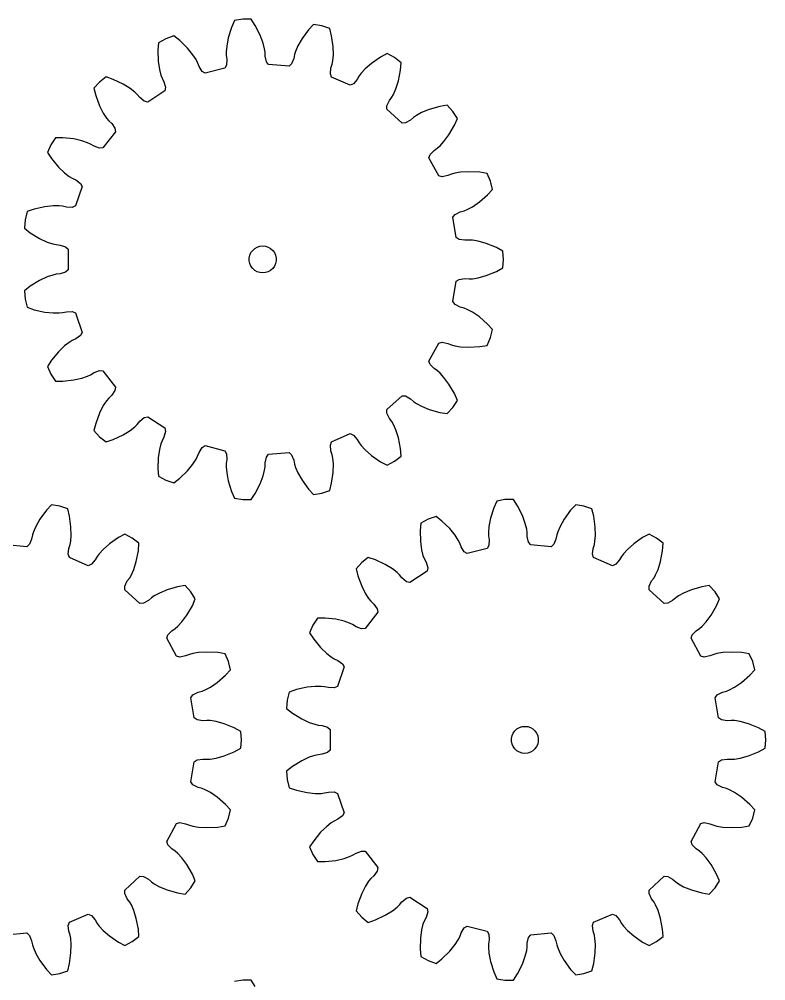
# Model space of a CAD drawing. Extents: x 0 to 170, y 0 to 213.
# Drawn here: x 86.7 to 169.6, y 106.5 to 213.2 of the extents above; entities that cross this region are included whole.
import ezdxf

# ---------------------------------------------------------------- set-up
doc = ezdxf.new("R2010")
doc.units = 0

msp = doc.modelspace()

# ---------------------------------------------------------------- linework, layer by layer
for p, q in [((110.27, 212.26), (109.91, 211.11)), ((110.6, 213.02), (110.27, 212.26)), ((111.53, 213.17), (110.6, 213.02)), ((112.46, 213.17), (111.53, 213.17)), ((112.91, 212.48), (112.46, 213.17)), ((113.46, 211.4), (112.91, 212.48)), ((119.38, 212.6), (118.82, 211.99)), ((120.3, 212.45), (119.38, 212.6)), ((121.18, 212.14), (120.3, 212.45)), ((103.88, 211.32), (102.99, 211.01)), ((104.53, 210.81), (103.88, 211.32)), ((113.78, 210.53), (113.46, 211.4)), ((118.82, 211.99), (118.1, 211.02)), ((121.38, 211.34), (121.18, 212.14)), ((121.55, 210.14), (121.38, 211.34)), ((102.17, 210.57), (102.1, 209.74)), ((102.99, 211.01), (102.17, 210.57)), ((105.39, 209.96), (104.53, 210.81)), ((109.74, 210.19), (109.68, 209.54)), ((109.91, 211.11), (109.74, 210.19)), ((113.94, 209.9), (113.78, 210.53)), ((117.64, 210.21), (117.38, 209.61)), ((118.1, 211.02), (117.64, 210.21)), ((121.57, 209.21), (121.55, 210.14)), ((102.1, 209.74), (102.14, 208.53)), ((105.98, 209.24), (105.39, 209.96)), ((106.34, 208.7), (105.98, 209.24)), ((109.68, 209.54), (109.69, 209.17)), ((109.69, 209.17), (109.76, 208.72)), ((113.99, 209.53), (113.94, 209.9)), ((114, 209.07), (113.99, 209.53)), ((114.14, 208.45), (114, 209.07)), ((117.26, 209.25), (117.18, 208.81)), ((117.38, 209.61), (117.26, 209.25)), ((121.52, 208.56), (121.57, 209.21)), ((127.54, 209.36), (126.81, 208.96)), ((128.36, 208.91), (127.54, 209.36)), ((102.14, 208.53), (102.27, 207.61)), ((106.51, 208.36), (106.34, 208.7)), ((106.67, 207.94), (106.51, 208.36)), ((109.72, 208.09), (109.54, 207.74)), ((109.76, 208.72), (109.72, 208.09)), ((114.38, 208.14), (114.14, 208.45)), ((116.65, 207.95), (114.38, 208.14)), ((116.94, 208.22), (116.65, 207.95)), ((117.18, 208.81), (116.94, 208.22)), ((121.31, 207.76), (121.44, 208.2)), ((121.44, 208.2), (121.52, 208.56)), ((125.82, 208.27), (125.12, 207.66)), ((126.81, 208.96), (125.82, 208.27)), ((129.09, 208.34), (128.36, 208.91)), ((129.02, 207.51), (129.09, 208.34)), ((102.27, 207.61), (102.43, 206.98)), ((102.43, 206.98), (102.56, 206.63)), ((107, 207.39), (106.67, 207.94)), ((107.33, 207.18), (107, 207.39)), ((109.54, 207.74), (107.33, 207.18)), ((121.24, 207.13), (121.31, 207.76)), ((121.37, 206.76), (121.24, 207.13)), ((124.67, 207.18), (124.45, 206.88)), ((125.12, 207.66), (124.67, 207.18)), ((128.79, 206.33), (129.02, 207.51)), ((95.62, 206.2), (94.99, 205.51)), ((96.36, 206.77), (95.62, 206.2)), ((97.14, 206.5), (96.36, 206.77)), ((98.24, 205.98), (97.14, 206.5)), ((99.03, 205.5), (98.24, 205.98)), ((102.56, 206.63), (102.77, 206.22)), ((102.77, 206.22), (102.94, 205.62)), ((123.45, 205.85), (121.37, 206.76)), ((123.81, 206), (123.45, 205.85)), ((124.22, 206.48), (123.81, 206)), ((124.45, 206.88), (124.22, 206.48)), ((128.51, 205.44), (128.79, 206.33)), ((94.99, 205.51), (95.2, 204.71)), ((99.54, 205.1), (99.03, 205.5)), ((99.81, 204.83), (99.54, 205.1)), ((100.1, 204.48), (99.81, 204.83)), ((102.87, 205.23), (100.97, 203.98)), ((102.94, 205.62), (102.87, 205.23)), ((128.06, 204.52), (128.25, 204.84)), ((128.25, 204.84), (128.51, 205.44)), ((95.2, 204.71), (95.62, 203.58)), ((100.59, 204.08), (100.1, 204.48)), ((100.97, 203.98), (100.59, 204.08)), ((127.52, 203.58), (127.79, 204.15)), ((127.79, 204.15), (128.06, 204.52)), ((95.62, 203.58), (96.04, 202.75)), ((96.04, 202.75), (96.4, 202.2)), ((127.52, 203.19), (127.52, 203.58)), ((129.2, 201.64), (127.52, 203.19)), ((131.36, 202.82), (130.79, 202.51)), ((132.22, 203.17), (131.36, 202.82)), ((133.38, 203.5), (132.22, 203.17)), ((134.2, 203.64), (133.38, 203.5)), ((134.83, 202.95), (134.2, 203.64)), ((135.34, 202.17), (134.83, 202.95)), ((96.4, 202.2), (96.64, 201.91)), ((96.64, 201.91), (96.97, 201.6)), ((96.97, 201.6), (97.33, 201.08)), ((129.59, 201.67), (129.2, 201.64)), ((130.14, 201.99), (129.59, 201.67)), ((130.48, 202.29), (130.14, 201.99)), ((130.79, 202.51), (130.48, 202.29)), ((135.01, 201.41), (135.34, 202.17)), ((97.39, 200.69), (95.99, 198.89)), ((97.33, 201.08), (97.39, 200.69)), ((134.4, 200.36), (135.01, 201.41)), ((90.73, 200.03), (90.22, 199.25)), ((91.56, 200.03), (90.73, 200.03)), ((92.76, 199.9), (91.56, 200.03)), ((93.67, 199.69), (92.76, 199.9)), ((94.28, 199.48), (93.67, 199.69)), ((94.62, 199.32), (94.28, 199.48)), ((133.41, 199.14), (133.85, 199.61)), ((133.85, 199.61), (134.4, 200.36)), ((90.22, 199.25), (89.84, 198.4)), ((89.84, 198.4), (90.3, 197.71)), ((95.01, 199.08), (94.62, 199.32)), ((95.6, 198.86), (95.01, 199.08)), ((95.99, 198.89), (95.6, 198.86)), ((132.31, 198.18), (132.75, 198.63)), ((132.75, 198.63), (133.13, 198.89)), ((133.13, 198.89), (133.41, 199.14)), ((90.3, 197.71), (91.07, 196.77)), ((132.18, 197.81), (132.31, 198.18)), ((133.27, 195.8), (132.18, 197.81)), ((91.07, 196.77), (91.73, 196.12)), ((136.62, 196.26), (135.69, 196.21)), ((137.83, 196.2), (136.62, 196.26)), ((91.73, 196.12), (92.25, 195.72)), ((92.25, 195.72), (92.57, 195.53)), ((92.57, 195.53), (92.98, 195.34)), ((92.98, 195.34), (93.49, 194.96)), ((133.65, 195.7), (133.27, 195.8)), ((134.27, 195.83), (133.65, 195.7)), ((134.69, 196), (134.27, 195.83)), ((135.05, 196.1), (134.69, 196)), ((135.69, 196.21), (135.05, 196.1)), ((138.65, 196.06), (137.83, 196.2)), ((139.02, 195.21), (138.65, 196.06)), ((139.25, 194.3), (139.02, 195.21)), ((93.68, 194.62), (92.94, 192.46)), ((93.49, 194.96), (93.68, 194.62)), ((138.69, 193.7), (139.25, 194.3)), ((137.78, 192.9), (138.69, 193.7)), ((88.37, 192.1), (87.59, 191.83)), ((89.55, 192.36), (88.37, 192.1)), ((90.48, 192.46), (89.55, 192.36)), ((91.13, 192.46), (90.48, 192.46)), ((91.5, 192.42), (91.13, 192.46)), ((91.95, 192.32), (91.5, 192.42)), ((92.58, 192.3), (91.95, 192.32)), ((92.94, 192.46), (92.58, 192.3)), ((136.09, 191.92), (136.44, 192.06)), ((136.44, 192.06), (137.01, 192.37)), ((137.01, 192.37), (137.78, 192.9)), ((87.59, 191.83), (87.36, 190.93)), ((134.85, 191.2), (135.09, 191.52)), ((135.22, 188.96), (134.85, 191.2)), ((135.09, 191.52), (135.65, 191.8)), ((135.65, 191.8), (136.09, 191.92)), ((87.36, 190.93), (87.28, 190)), ((87.28, 190), (87.94, 189.49)), ((87.94, 189.49), (88.97, 188.86)), ((88.97, 188.86), (89.81, 188.46)), ((135.55, 188.74), (135.22, 188.96)), ((89.81, 188.46), (90.43, 188.25)), ((90.43, 188.25), (90.79, 188.17)), ((90.79, 188.17), (91.25, 188.12)), ((91.25, 188.12), (91.85, 187.93)), ((91.85, 187.93), (92.14, 187.67)), ((112.62, 187.53), (112.85, 187.74)), ((112.85, 187.74), (113.12, 187.9)), ((113.12, 187.9), (113.42, 187.99)), ((113.42, 187.99), (113.73, 188.03)), ((113.73, 188.03), (114.04, 187.99)), ((114.04, 187.99), (114.34, 187.9)), ((114.34, 187.9), (114.61, 187.74)), ((114.61, 187.74), (114.85, 187.53)), ((136.18, 188.66), (135.55, 188.74)), ((136.63, 188.68), (136.18, 188.66)), ((137.01, 188.66), (136.63, 188.68)), ((137.65, 188.56), (137.01, 188.66)), ((138.54, 188.3), (137.65, 188.56)), ((139.67, 187.85), (138.54, 188.3)), ((140.39, 187.46), (139.67, 187.85)), ((92.14, 187.67), (92.14, 185.39)), ((112.24, 186.68), (112.31, 186.99)), ((112.24, 186.37), (112.24, 186.68)), ((112.31, 186.99), (112.43, 187.28)), ((112.43, 187.28), (112.62, 187.53)), ((114.85, 187.53), (115.03, 187.28)), ((115.03, 187.28), (115.16, 186.99)), ((115.16, 186.99), (115.22, 186.68)), ((115.22, 186.68), (115.22, 186.37)), ((140.47, 186.53), (140.39, 187.46)), ((112.31, 186.06), (112.24, 186.37)), ((112.43, 185.78), (112.31, 186.06)), ((112.62, 185.52), (112.43, 185.78)), ((115.03, 185.78), (114.85, 185.52)), ((115.16, 186.06), (115.03, 185.78)), ((115.22, 186.37), (115.16, 186.06)), ((139.67, 185.2), (140.39, 185.6)), ((140.39, 185.6), (140.47, 186.53)), ((89.81, 184.59), (88.97, 184.2)), ((90.43, 184.8), (89.81, 184.59)), ((90.79, 184.88), (90.43, 184.8)), ((91.25, 184.93), (90.79, 184.88)), ((91.85, 185.12), (91.25, 184.93)), ((92.14, 185.39), (91.85, 185.12)), ((112.85, 185.31), (112.62, 185.52)), ((113.12, 185.16), (112.85, 185.31)), ((113.42, 185.06), (113.12, 185.16)), ((113.73, 185.03), (113.42, 185.06)), ((114.04, 185.06), (113.73, 185.03)), ((114.34, 185.16), (114.04, 185.06)), ((114.61, 185.31), (114.34, 185.16)), ((114.85, 185.52), (114.61, 185.31)), ((137.65, 184.5), (138.54, 184.75)), ((138.54, 184.75), (139.67, 185.2)), ((87.94, 183.56), (87.28, 183.06)), ((88.97, 184.2), (87.94, 183.56)), ((134.85, 181.85), (135.22, 184.1)), ((135.22, 184.1), (135.55, 184.31)), ((135.55, 184.31), (136.18, 184.4)), ((136.18, 184.4), (136.63, 184.37)), ((136.63, 184.37), (137.01, 184.39)), ((137.01, 184.39), (137.65, 184.5)), ((87.28, 183.06), (87.36, 182.13)), ((87.36, 182.13), (87.59, 181.22)), ((135.09, 181.54), (134.85, 181.85)), ((135.65, 181.25), (135.09, 181.54)), ((87.59, 181.22), (88.37, 180.95)), ((88.37, 180.95), (89.55, 180.69)), ((89.55, 180.69), (90.48, 180.59)), ((90.48, 180.59), (91.13, 180.59)), ((91.13, 180.59), (91.5, 180.63)), ((91.5, 180.63), (91.95, 180.73)), ((91.95, 180.73), (92.58, 180.75)), ((92.58, 180.75), (92.94, 180.59)), ((92.94, 180.59), (93.68, 178.44)), ((136.09, 181.13), (135.65, 181.25)), ((136.44, 180.99), (136.09, 181.13)), ((137.01, 180.68), (136.44, 180.99)), ((137.78, 180.15), (137.01, 180.68)), ((138.69, 179.36), (137.78, 180.15)), ((139.25, 178.75), (138.69, 179.36)), ((93.68, 178.44), (93.49, 178.09)), ((139.02, 177.85), (139.25, 178.75)), ((92.25, 177.33), (91.73, 176.93)), ((92.57, 177.52), (92.25, 177.33)), ((92.98, 177.72), (92.57, 177.52)), ((93.49, 178.09), (92.98, 177.72)), ((132.18, 175.25), (133.27, 177.25)), ((133.27, 177.25), (133.65, 177.35)), ((133.65, 177.35), (134.27, 177.22)), ((134.27, 177.22), (134.69, 177.05)), ((138.65, 176.99), (139.02, 177.85)), ((91.07, 176.28), (90.3, 175.35)), ((91.73, 176.93), (91.07, 176.28)), ((134.69, 177.05), (135.05, 176.95)), ((135.05, 176.95), (135.69, 176.84)), ((135.69, 176.84), (136.62, 176.79)), ((136.62, 176.79), (137.83, 176.86)), ((137.83, 176.86), (138.65, 176.99)), ((90.3, 175.35), (89.84, 174.66)), ((132.31, 174.88), (132.18, 175.25)), ((89.84, 174.66), (90.22, 173.8)), ((94.62, 173.73), (95.01, 173.97)), ((95.01, 173.97), (95.6, 174.2)), ((95.6, 174.2), (95.99, 174.16)), ((95.99, 174.16), (97.39, 172.36)), ((132.75, 174.42), (132.31, 174.88)), ((133.13, 174.16), (132.75, 174.42)), ((133.41, 173.92), (133.13, 174.16)), ((133.85, 173.44), (133.41, 173.92)), ((90.22, 173.8), (90.73, 173.02)), ((90.73, 173.02), (91.56, 173.02)), ((91.56, 173.02), (92.76, 173.16)), ((92.76, 173.16), (93.67, 173.36)), ((93.67, 173.36), (94.28, 173.57)), ((94.28, 173.57), (94.62, 173.73)), ((134.4, 172.69), (133.85, 173.44)), ((97.33, 171.98), (96.97, 171.46)), ((97.39, 172.36), (97.33, 171.98)), ((135.01, 171.64), (134.4, 172.69)), ((96.4, 170.85), (96.04, 170.31)), ((96.64, 171.14), (96.4, 170.85)), ((96.97, 171.46), (96.64, 171.14)), ((127.52, 169.87), (129.2, 171.41)), ((129.2, 171.41), (129.59, 171.38)), ((129.59, 171.38), (130.14, 171.06)), ((130.14, 171.06), (130.48, 170.76)), ((130.48, 170.76), (130.79, 170.55)), ((134.83, 170.1), (135.34, 170.89)), ((135.34, 170.89), (135.01, 171.64)), ((96.04, 170.31), (95.62, 169.48)), ((127.52, 169.47), (127.52, 169.87)), ((130.79, 170.55), (131.36, 170.24)), ((131.36, 170.24), (132.22, 169.89)), ((132.22, 169.89), (133.38, 169.55)), ((134.2, 169.42), (134.83, 170.1)), ((95.62, 169.48), (95.2, 168.34)), ((99.81, 168.22), (100.1, 168.57)), ((100.1, 168.57), (100.59, 168.98)), ((100.59, 168.98), (100.97, 169.07)), ((100.97, 169.07), (102.87, 167.83)), ((127.79, 168.9), (127.52, 169.47)), ((128.06, 168.54), (127.79, 168.9)), ((128.25, 168.21), (128.06, 168.54)), ((133.38, 169.55), (134.2, 169.42)), ((95.2, 168.34), (94.99, 167.54)), ((94.99, 167.54), (95.62, 166.86)), ((98.24, 167.07), (99.03, 167.56)), ((99.03, 167.56), (99.54, 167.96)), ((99.54, 167.96), (99.81, 168.22)), ((102.87, 167.83), (102.94, 167.44)), ((128.51, 167.62), (128.25, 168.21)), ((128.79, 166.73), (128.51, 167.62)), ((95.62, 166.86), (96.36, 166.28)), ((96.36, 166.28), (97.14, 166.55)), ((97.14, 166.55), (98.24, 167.07)), ((102.56, 166.42), (102.43, 166.07)), ((102.77, 166.83), (102.56, 166.42)), ((102.94, 167.44), (102.77, 166.83)), ((121.37, 166.29), (123.45, 167.21)), ((123.45, 167.21), (123.81, 167.05)), ((123.81, 167.05), (124.22, 166.57)), ((124.22, 166.57), (124.45, 166.18)), ((129.02, 165.54), (128.79, 166.73)), ((102.27, 165.44), (102.14, 164.52)), ((102.43, 166.07), (102.27, 165.44)), ((106.67, 165.12), (107, 165.66)), ((107, 165.66), (107.33, 165.87)), ((107.33, 165.87), (109.54, 165.31)), ((121.24, 165.92), (121.37, 166.29)), ((121.31, 165.29), (121.24, 165.92)), ((124.45, 166.18), (124.67, 165.88)), ((124.67, 165.88), (125.12, 165.4)), ((125.12, 165.4), (125.82, 164.78)), ((129.09, 164.72), (129.02, 165.54)), ((102.14, 164.52), (102.1, 163.31)), ((105.98, 163.81), (106.34, 164.36)), ((106.34, 164.36), (106.51, 164.69)), ((106.51, 164.69), (106.67, 165.12)), ((109.54, 165.31), (109.72, 164.97)), ((109.76, 164.34), (109.69, 163.88)), ((109.72, 164.97), (109.76, 164.34)), ((114, 163.98), (114.14, 164.6)), ((114.14, 164.6), (114.38, 164.91)), ((114.38, 164.91), (116.65, 165.1)), ((116.65, 165.1), (116.94, 164.84)), ((116.94, 164.84), (117.18, 164.25)), ((121.44, 164.86), (121.31, 165.29)), ((121.52, 164.49), (121.44, 164.86)), ((121.57, 163.84), (121.52, 164.49)), ((125.82, 164.78), (126.81, 164.09)), ((128.36, 164.14), (129.09, 164.72)), ((102.1, 163.31), (102.17, 162.49)), ((105.39, 163.09), (105.98, 163.81)), ((109.69, 163.88), (109.68, 163.51)), ((109.68, 163.51), (109.74, 162.86)), ((113.94, 163.16), (113.99, 163.53)), ((113.99, 163.53), (114, 163.98)), ((117.18, 164.25), (117.26, 163.8)), ((117.26, 163.8), (117.38, 163.44)), ((117.38, 163.44), (117.64, 162.84)), ((121.55, 162.91), (121.57, 163.84)), ((126.81, 164.09), (127.54, 163.7)), ((127.54, 163.7), (128.36, 164.14)), ((102.17, 162.49), (102.99, 162.04)), ((103.88, 161.74), (104.53, 162.25)), ((104.53, 162.25), (105.39, 163.09)), ((109.74, 162.86), (109.91, 161.95)), ((113.46, 161.65), (113.78, 162.53)), ((113.78, 162.53), (113.94, 163.16)), ((117.64, 162.84), (118.1, 162.04)), ((121.38, 161.71), (121.55, 162.91)), ((102.99, 162.04), (103.88, 161.74)), ((109.91, 161.95), (110.27, 160.79)), ((112.91, 160.57), (113.46, 161.65)), ((118.1, 162.04), (118.82, 161.06)), ((118.82, 161.06), (119.38, 160.45)), ((121.18, 160.91), (121.38, 161.71)), ((110.27, 160.79), (110.6, 160.03)), ((110.6, 160.03), (111.53, 159.88)), ((112.46, 159.88), (112.91, 160.57)), ((119.38, 160.45), (120.3, 160.61)), ((120.3, 160.61), (121.18, 160.91)), ((90.28, 159.31), (89.72, 158.7)), ((91.2, 159.15), (90.28, 159.31)), ((92.09, 158.85), (91.2, 159.15)), ((111.53, 159.88), (112.46, 159.88)), ((139.37, 158.97), (139.01, 157.81)), ((139.7, 159.73), (139.37, 158.97)), ((140.62, 159.88), (139.7, 159.73)), ((141.55, 159.88), (140.62, 159.88)), ((142, 159.19), (141.55, 159.88)), ((142.55, 158.11), (142, 159.19)), ((148.47, 159.31), (147.91, 158.7)), ((149.39, 159.15), (148.47, 159.31)), ((150.27, 158.85), (149.39, 159.15)), ((89.72, 158.7), (89.01, 157.72)), ((92.29, 158.05), (92.09, 158.85)), ((92.45, 156.85), (92.29, 158.05)), ((132.97, 158.02), (132.09, 157.72)), ((133.62, 157.51), (132.97, 158.02)), ((142.87, 157.24), (142.55, 158.11)), ((147.91, 158.7), (147.2, 157.72)), ((150.48, 158.05), (150.27, 158.85)), ((150.64, 156.85), (150.48, 158.05)), ((88.54, 156.92), (88.28, 156.32)), ((89.01, 157.72), (88.54, 156.92)), ((92.48, 155.92), (92.45, 156.85)), ((131.27, 157.28), (131.2, 156.45)), ((132.09, 157.72), (131.27, 157.28)), ((134.49, 156.67), (133.62, 157.51)), ((138.83, 156.9), (138.78, 156.25)), ((139.01, 157.81), (138.83, 156.9)), ((143.03, 156.6), (142.87, 157.24)), ((146.73, 156.92), (146.47, 156.32)), ((147.2, 157.72), (146.73, 156.92)), ((150.67, 155.92), (150.64, 156.85)), ((88.17, 155.96), (88.08, 155.51)), ((88.28, 156.32), (88.17, 155.96)), ((92.42, 155.27), (92.48, 155.92)), ((98.44, 156.06), (97.71, 155.67)), ((99.26, 155.62), (98.44, 156.06)), ((131.2, 156.45), (131.23, 155.24)), ((135.08, 155.95), (134.49, 156.67)), ((135.43, 155.4), (135.08, 155.95)), ((138.78, 156.25), (138.79, 155.88)), ((138.79, 155.88), (138.85, 155.42)), ((143.08, 156.23), (143.03, 156.6)), ((143.1, 155.78), (143.08, 156.23)), ((143.23, 155.16), (143.1, 155.78)), ((146.36, 155.96), (146.27, 155.51)), ((146.47, 156.32), (146.36, 155.96)), ((150.61, 155.27), (150.67, 155.92)), ((156.63, 156.06), (155.9, 155.67)), ((157.45, 155.62), (156.63, 156.06)), ((87.56, 154.66), (85.29, 154.85)), ((87.85, 154.93), (87.56, 154.66)), ((88.08, 155.51), (87.85, 154.93)), ((92.21, 154.47), (92.35, 154.9)), ((92.35, 154.9), (92.42, 155.27)), ((96.72, 154.98), (96.02, 154.36)), ((97.71, 155.67), (96.72, 154.98)), ((100, 155.04), (99.26, 155.62)), ((99.93, 154.22), (100, 155.04)), ((131.23, 155.24), (131.36, 154.32)), ((135.6, 155.07), (135.43, 155.4)), ((135.76, 154.64), (135.6, 155.07)), ((138.82, 154.79), (138.63, 154.45)), ((138.85, 155.42), (138.82, 154.79)), ((143.48, 154.85), (143.23, 155.16)), ((145.75, 154.66), (143.48, 154.85)), ((146.04, 154.93), (145.75, 154.66)), ((146.27, 155.51), (146.04, 154.93)), ((150.4, 154.47), (150.54, 154.9)), ((150.54, 154.9), (150.61, 155.27)), ((154.91, 154.98), (154.21, 154.36)), ((155.9, 155.67), (154.91, 154.98)), ((158.19, 155.04), (157.45, 155.62)), ((158.12, 154.22), (158.19, 155.04)), ((92.14, 153.84), (92.21, 154.47)), ((92.27, 153.47), (92.14, 153.84)), ((95.58, 153.88), (95.36, 153.58)), ((96.02, 154.36), (95.58, 153.88)), ((99.7, 153.03), (99.93, 154.22)), ((131.36, 154.32), (131.52, 153.69)), ((131.52, 153.69), (131.65, 153.34)), ((136.09, 154.1), (135.76, 154.64)), ((136.42, 153.89), (136.09, 154.1)), ((138.63, 154.45), (136.42, 153.89)), ((150.33, 153.84), (150.4, 154.47)), ((150.46, 153.47), (150.33, 153.84)), ((153.77, 153.88), (153.55, 153.58)), ((154.21, 154.36), (153.77, 153.88)), ((157.89, 153.03), (158.12, 154.22)), ((94.36, 152.55), (92.27, 153.47)), ((94.72, 152.71), (94.36, 152.55)), ((95.13, 153.19), (94.72, 152.71)), ((95.36, 153.58), (95.13, 153.19)), ((99.42, 152.15), (99.7, 153.03)), ((124.72, 152.91), (124.09, 152.22)), ((125.45, 153.48), (124.72, 152.91)), ((126.24, 153.21), (125.45, 153.48)), ((127.33, 152.69), (126.24, 153.21)), ((128.12, 152.2), (127.33, 152.69)), ((131.65, 153.34), (131.86, 152.93)), ((131.86, 152.93), (132.04, 152.32)), ((152.54, 152.55), (150.46, 153.47)), ((152.91, 152.71), (152.54, 152.55)), ((153.32, 153.19), (152.91, 152.71)), ((153.55, 153.58), (153.32, 153.19)), ((157.61, 152.15), (157.89, 153.03)), ((98.97, 151.22), (99.16, 151.55)), ((99.16, 151.55), (99.42, 152.15)), ((124.09, 152.22), (124.29, 151.42)), ((128.64, 151.8), (128.12, 152.2)), ((128.9, 151.54), (128.64, 151.8)), ((129.19, 151.19), (128.9, 151.54)), ((131.97, 151.93), (130.06, 150.69)), ((132.04, 152.32), (131.97, 151.93)), ((157.16, 151.22), (157.34, 151.55)), ((157.34, 151.55), (157.61, 152.15)), ((98.42, 150.29), (98.7, 150.86)), ((98.7, 150.86), (98.97, 151.22)), ((124.29, 151.42), (124.72, 150.28)), ((129.68, 150.78), (129.19, 151.19)), ((130.06, 150.69), (129.68, 150.78)), ((156.61, 150.29), (156.89, 150.86)), ((156.89, 150.86), (157.16, 151.22)), ((98.43, 149.89), (98.42, 150.29)), ((100.1, 148.35), (98.43, 149.89)), ((102.27, 149.52), (101.69, 149.21)), ((103.13, 149.88), (102.27, 149.52)), ((104.29, 150.21), (103.13, 149.88)), ((105.11, 150.34), (104.29, 150.21)), ((105.74, 149.66), (105.11, 150.34)), ((106.25, 148.88), (105.74, 149.66)), ((124.72, 150.28), (125.14, 149.45)), ((125.14, 149.45), (125.49, 148.91)), ((156.62, 149.89), (156.61, 150.29)), ((158.29, 148.35), (156.62, 149.89)), ((160.45, 149.52), (159.88, 149.21)), ((161.32, 149.88), (160.45, 149.52)), ((162.48, 150.21), (161.32, 149.88)), ((163.3, 150.34), (162.48, 150.21)), ((163.93, 149.66), (163.3, 150.34)), ((164.44, 148.88), (163.93, 149.66)), ((100.49, 148.38), (100.1, 148.35)), ((101.04, 148.7), (100.49, 148.38)), ((101.39, 149), (101.04, 148.7)), ((101.69, 149.21), (101.39, 149)), ((105.92, 148.12), (106.25, 148.88)), ((125.49, 148.91), (125.73, 148.62)), ((125.73, 148.62), (126.06, 148.3)), ((126.06, 148.3), (126.42, 147.78)), ((158.68, 148.38), (158.29, 148.35)), ((159.23, 148.7), (158.68, 148.38)), ((159.57, 149), (159.23, 148.7)), ((159.88, 149.21), (159.57, 149)), ((164.1, 148.12), (164.44, 148.88)), ((105.31, 147.07), (105.92, 148.12)), ((126.49, 147.4), (125.09, 145.6)), ((126.42, 147.78), (126.49, 147.4)), ((163.5, 147.07), (164.1, 148.12)), ((104.32, 145.84), (104.76, 146.32)), ((104.76, 146.32), (105.31, 147.07)), ((119.82, 146.74), (119.31, 145.96)), ((120.65, 146.74), (119.82, 146.74)), ((121.85, 146.61), (120.65, 146.74)), ((122.76, 146.4), (121.85, 146.61)), ((123.38, 146.19), (122.76, 146.4)), ((123.71, 146.03), (123.38, 146.19)), ((162.5, 145.84), (162.95, 146.32)), ((162.95, 146.32), (163.5, 147.07)), ((103.21, 144.89), (103.66, 145.34)), ((103.66, 145.34), (104.03, 145.6)), ((104.03, 145.6), (104.32, 145.84)), ((119.31, 145.96), (118.94, 145.1)), ((118.94, 145.1), (119.39, 144.41)), ((124.1, 145.79), (123.71, 146.03)), ((124.69, 145.56), (124.1, 145.79)), ((125.09, 145.6), (124.69, 145.56)), ((161.4, 144.89), (161.85, 145.34)), ((161.85, 145.34), (162.22, 145.6)), ((162.22, 145.6), (162.5, 145.84)), ((103.09, 144.51), (103.21, 144.89)), ((104.17, 142.51), (103.09, 144.51)), ((119.39, 144.41), (120.16, 143.48)), ((161.28, 144.51), (161.4, 144.89)), ((162.36, 142.51), (161.28, 144.51)), ((107.53, 142.97), (106.6, 142.92)), ((108.74, 142.91), (107.53, 142.97)), ((120.16, 143.48), (120.83, 142.83)), ((165.72, 142.97), (164.79, 142.92)), ((166.92, 142.91), (165.72, 142.97)), ((104.55, 142.41), (104.17, 142.51)), ((105.17, 142.54), (104.55, 142.41)), ((105.6, 142.71), (105.17, 142.54)), ((105.96, 142.81), (105.6, 142.71)), ((106.6, 142.92), (105.96, 142.81)), ((109.55, 142.77), (108.74, 142.91)), ((109.93, 141.92), (109.55, 142.77)), ((110.16, 141.01), (109.93, 141.92)), ((120.83, 142.83), (121.34, 142.43)), ((121.34, 142.43), (121.66, 142.24)), ((121.66, 142.24), (122.08, 142.04)), ((122.08, 142.04), (122.59, 141.67)), ((162.74, 142.41), (162.36, 142.51)), ((163.36, 142.54), (162.74, 142.41)), ((163.79, 142.71), (163.36, 142.54)), ((164.15, 142.81), (163.79, 142.71)), ((164.79, 142.92), (164.15, 142.81)), ((167.74, 142.77), (166.92, 142.91)), ((168.12, 141.92), (167.74, 142.77)), ((168.35, 141.01), (168.12, 141.92)), ((109.6, 140.4), (110.16, 141.01)), ((122.77, 141.32), (122.03, 139.17)), ((122.59, 141.67), (122.77, 141.32)), ((167.78, 140.4), (168.35, 141.01)), ((108.68, 139.61), (109.6, 140.4)), ((166.87, 139.61), (167.78, 140.4)), ((107, 138.63), (107.34, 138.77)), ((107.34, 138.77), (107.92, 139.08)), ((107.92, 139.08), (108.68, 139.61)), ((117.47, 138.81), (116.68, 138.54)), ((118.65, 139.07), (117.47, 138.81)), ((119.57, 139.17), (118.65, 139.07)), ((120.22, 139.17), (119.57, 139.17)), ((120.6, 139.13), (120.22, 139.17)), ((121.04, 139.03), (120.6, 139.13)), ((121.67, 139.01), (121.04, 139.03)), ((122.03, 139.17), (121.67, 139.01)), ((165.19, 138.63), (165.53, 138.77)), ((165.53, 138.77), (166.11, 139.08)), ((166.11, 139.08), (166.87, 139.61)), ((105.75, 137.91), (105.99, 138.22)), ((106.13, 135.66), (105.75, 137.91)), ((105.99, 138.22), (106.56, 138.51)), ((106.56, 138.51), (107, 138.63)), ((116.45, 137.63), (116.38, 136.7)), ((116.68, 138.54), (116.45, 137.63)), ((163.94, 137.91), (164.18, 138.22)), ((164.32, 135.66), (163.94, 137.91)), ((164.18, 138.22), (164.75, 138.51)), ((164.75, 138.51), (165.19, 138.63)), ((116.38, 136.7), (117.03, 136.2)), ((106.45, 135.45), (106.13, 135.66)), ((117.03, 136.2), (118.06, 135.56)), ((118.06, 135.56), (118.9, 135.17)), ((164.64, 135.45), (164.32, 135.66)), ((107.08, 135.36), (106.45, 135.45)), ((107.54, 135.39), (107.08, 135.36)), ((107.91, 135.37), (107.54, 135.39)), ((108.55, 135.26), (107.91, 135.37)), ((109.45, 135.01), (108.55, 135.26)), ((110.57, 134.56), (109.45, 135.01)), ((111.3, 134.16), (110.57, 134.56)), ((118.9, 135.17), (119.52, 134.96)), ((119.52, 134.96), (119.89, 134.88)), ((119.89, 134.88), (120.34, 134.83)), ((120.34, 134.83), (120.94, 134.64)), ((120.94, 134.64), (121.23, 134.37)), ((141.71, 134.24), (141.95, 134.45)), ((141.95, 134.45), (142.22, 134.6)), ((142.22, 134.6), (142.52, 134.7)), ((142.52, 134.7), (142.83, 134.73)), ((142.83, 134.73), (143.14, 134.7)), ((143.14, 134.7), (143.44, 134.6)), ((143.44, 134.6), (143.71, 134.45)), ((143.71, 134.45), (143.94, 134.24)), ((165.27, 135.36), (164.64, 135.45)), ((165.73, 135.39), (165.27, 135.36)), ((166.1, 135.37), (165.73, 135.39)), ((166.74, 135.26), (166.1, 135.37)), ((167.64, 135.01), (166.74, 135.26)), ((168.76, 134.56), (167.64, 135.01)), ((169.49, 134.16), (168.76, 134.56)), ((111.38, 133.23), (111.3, 134.16)), ((121.23, 134.37), (121.23, 132.09)), ((141.34, 133.39), (141.4, 133.7)), ((141.34, 133.08), (141.34, 133.39)), ((141.4, 133.7), (141.53, 133.98)), ((141.53, 133.98), (141.71, 134.24)), ((143.94, 134.24), (144.13, 133.98)), ((144.13, 133.98), (144.25, 133.7)), ((144.25, 133.7), (144.32, 133.39)), ((144.32, 133.39), (144.32, 133.08)), ((169.57, 133.23), (169.49, 134.16)), ((110.57, 131.91), (111.3, 132.3)), ((111.3, 132.3), (111.38, 133.23)), ((141.4, 132.77), (141.34, 133.08)), ((141.53, 132.48), (141.4, 132.77)), ((141.71, 132.23), (141.53, 132.48)), ((144.13, 132.48), (143.94, 132.23)), ((144.25, 132.77), (144.13, 132.48)), ((144.32, 133.08), (144.25, 132.77)), ((168.76, 131.91), (169.49, 132.3)), ((169.49, 132.3), (169.57, 133.23)), ((107.91, 131.1), (108.55, 131.2)), ((108.55, 131.2), (109.45, 131.46)), ((109.45, 131.46), (110.57, 131.91)), ((118.9, 131.3), (118.06, 130.9)), ((119.52, 131.51), (118.9, 131.3)), ((119.89, 131.59), (119.52, 131.51)), ((120.34, 131.64), (119.89, 131.59)), ((120.94, 131.83), (120.34, 131.64)), ((121.23, 132.09), (120.94, 131.83)), ((141.95, 132.02), (141.71, 132.23)), ((142.22, 131.86), (141.95, 132.02)), ((142.52, 131.77), (142.22, 131.86)), ((142.83, 131.73), (142.52, 131.77)), ((143.14, 131.77), (142.83, 131.73)), ((143.44, 131.86), (143.14, 131.77)), ((143.71, 132.02), (143.44, 131.86)), ((143.94, 132.23), (143.71, 132.02)), ((166.1, 131.1), (166.74, 131.2)), ((166.74, 131.2), (167.64, 131.46)), ((167.64, 131.46), (168.76, 131.91)), ((105.75, 128.56), (106.13, 130.8)), ((106.13, 130.8), (106.45, 131.02)), ((106.45, 131.02), (107.08, 131.1)), ((107.08, 131.1), (107.54, 131.08)), ((107.54, 131.08), (107.91, 131.1)), ((117.03, 130.27), (116.38, 129.76)), ((118.06, 130.9), (117.03, 130.27)), ((163.94, 128.56), (164.32, 130.8)), ((164.32, 130.8), (164.64, 131.02)), ((164.64, 131.02), (165.27, 131.1)), ((165.27, 131.1), (165.73, 131.08)), ((165.73, 131.08), (166.1, 131.1)), ((116.38, 129.76), (116.45, 128.83)), ((105.99, 128.24), (105.75, 128.56)), ((106.56, 127.96), (105.99, 128.24)), ((116.45, 128.83), (116.68, 127.93)), ((164.18, 128.24), (163.94, 128.56)), ((164.75, 127.96), (164.18, 128.24)), ((107, 127.84), (106.56, 127.96)), ((107.34, 127.7), (107, 127.84)), ((107.92, 127.39), (107.34, 127.7)), ((108.68, 126.86), (107.92, 127.39)), ((116.68, 127.93), (117.47, 127.66)), ((117.47, 127.66), (118.65, 127.4)), ((118.65, 127.4), (119.57, 127.3)), ((119.57, 127.3), (120.22, 127.3)), ((120.22, 127.3), (120.6, 127.34)), ((120.6, 127.34), (121.04, 127.44)), ((121.04, 127.44), (121.67, 127.46)), ((121.67, 127.46), (122.03, 127.3)), ((122.03, 127.3), (122.77, 125.14)), ((165.19, 127.84), (164.75, 127.96)), ((165.53, 127.7), (165.19, 127.84)), ((166.11, 127.39), (165.53, 127.7)), ((166.87, 126.86), (166.11, 127.39)), ((109.6, 126.06), (108.68, 126.86)), ((110.16, 125.46), (109.6, 126.06)), ((167.78, 126.06), (166.87, 126.86)), ((168.35, 125.46), (167.78, 126.06)), ((109.93, 124.55), (110.16, 125.46)), ((122.59, 124.8), (122.08, 124.43)), ((122.77, 125.14), (122.59, 124.8)), ((168.12, 124.55), (168.35, 125.46)), ((103.09, 121.95), (104.17, 123.96)), ((104.17, 123.96), (104.55, 124.06)), ((104.55, 124.06), (105.17, 123.93)), ((105.17, 123.93), (105.6, 123.76)), ((105.6, 123.76), (105.96, 123.66)), ((109.55, 123.7), (109.93, 124.55)), ((121.34, 124.04), (120.83, 123.64)), ((121.66, 124.23), (121.34, 124.04)), ((122.08, 124.43), (121.66, 124.23)), ((161.28, 121.95), (162.36, 123.96)), ((162.36, 123.96), (162.74, 124.06)), ((162.74, 124.06), (163.36, 123.93)), ((163.36, 123.93), (163.79, 123.76)), ((163.79, 123.76), (164.15, 123.66)), ((167.74, 123.7), (168.12, 124.55)), ((105.96, 123.66), (106.6, 123.55)), ((106.6, 123.55), (107.53, 123.5)), ((107.53, 123.5), (108.74, 123.56)), ((108.74, 123.56), (109.55, 123.7)), ((120.16, 122.99), (119.39, 122.05)), ((120.83, 123.64), (120.16, 122.99)), ((164.15, 123.66), (164.79, 123.55)), ((164.79, 123.55), (165.72, 123.5)), ((165.72, 123.5), (166.92, 123.56)), ((166.92, 123.56), (167.74, 123.7)), ((103.21, 121.58), (103.09, 121.95)), ((119.39, 122.05), (118.94, 121.36)), ((161.4, 121.58), (161.28, 121.95)), ((103.66, 121.13), (103.21, 121.58)), ((104.03, 120.87), (103.66, 121.13)), ((104.32, 120.62), (104.03, 120.87)), ((104.76, 120.15), (104.32, 120.62)), ((118.94, 121.36), (119.31, 120.51)), ((123.71, 120.44), (124.1, 120.68)), ((124.1, 120.68), (124.69, 120.9)), ((124.69, 120.9), (125.09, 120.87)), ((125.09, 120.87), (126.49, 119.07)), ((161.85, 121.13), (161.4, 121.58)), ((162.22, 120.87), (161.85, 121.13)), ((162.5, 120.62), (162.22, 120.87)), ((162.95, 120.15), (162.5, 120.62)), ((105.31, 119.4), (104.76, 120.15)), ((119.31, 120.51), (119.82, 119.73)), ((119.82, 119.73), (120.65, 119.73)), ((120.65, 119.73), (121.85, 119.86)), ((121.85, 119.86), (122.76, 120.07)), ((122.76, 120.07), (123.38, 120.28)), ((123.38, 120.28), (123.71, 120.44)), ((163.5, 119.4), (162.95, 120.15)), ((105.92, 118.35), (105.31, 119.4)), ((126.42, 118.68), (126.06, 118.16)), ((126.49, 119.07), (126.42, 118.68)), ((164.1, 118.35), (163.5, 119.4)), ((98.43, 116.57), (100.1, 118.12)), ((100.1, 118.12), (100.49, 118.09)), ((100.49, 118.09), (101.04, 117.77)), ((101.04, 117.77), (101.39, 117.47)), ((101.39, 117.47), (101.69, 117.25)), ((105.74, 116.81), (106.25, 117.59)), ((106.25, 117.59), (105.92, 118.35)), ((125.49, 117.56), (125.14, 117.01)), ((125.73, 117.85), (125.49, 117.56)), ((126.06, 118.16), (125.73, 117.85)), ((156.62, 116.57), (158.29, 118.12)), ((158.29, 118.12), (158.68, 118.09)), ((158.68, 118.09), (159.23, 117.77)), ((159.23, 117.77), (159.57, 117.47)), ((159.57, 117.47), (159.88, 117.25)), ((163.93, 116.81), (164.44, 117.59)), ((164.44, 117.59), (164.1, 118.35)), ((98.42, 116.18), (98.43, 116.57)), ((101.69, 117.25), (102.27, 116.94)), ((102.27, 116.94), (103.13, 116.59)), ((103.13, 116.59), (104.29, 116.26)), ((105.11, 116.12), (105.74, 116.81)), ((125.14, 117.01), (124.72, 116.18)), ((156.61, 116.18), (156.62, 116.57)), ((159.88, 117.25), (160.45, 116.94)), ((160.45, 116.94), (161.32, 116.59)), ((161.32, 116.59), (162.48, 116.26)), ((163.3, 116.12), (163.93, 116.81)), ((98.7, 115.61), (98.42, 116.18)), ((98.97, 115.24), (98.7, 115.61)), ((99.16, 114.92), (98.97, 115.24)), ((104.29, 116.26), (105.11, 116.12)), ((124.72, 116.18), (124.29, 115.05)), ((128.9, 114.93), (129.19, 115.28)), ((129.19, 115.28), (129.68, 115.68)), ((129.68, 115.68), (130.06, 115.78)), ((130.06, 115.78), (131.97, 114.53)), ((156.89, 115.61), (156.61, 116.18)), ((157.16, 115.24), (156.89, 115.61)), ((157.34, 114.92), (157.16, 115.24)), ((162.48, 116.26), (163.3, 116.12)), ((99.42, 114.32), (99.16, 114.92)), ((99.7, 113.43), (99.42, 114.32)), ((124.29, 115.05), (124.09, 114.25)), ((124.09, 114.25), (124.72, 113.56)), ((127.33, 113.78), (128.12, 114.26)), ((128.12, 114.26), (128.64, 114.67)), ((128.64, 114.67), (128.9, 114.93)), ((132.04, 114.14), (131.86, 113.54)), ((131.97, 114.53), (132.04, 114.14)), ((157.61, 114.32), (157.34, 114.92)), ((157.89, 113.43), (157.61, 114.32)), ((92.27, 113), (94.36, 113.91)), ((94.36, 113.91), (94.72, 113.76)), ((94.72, 113.76), (95.13, 113.28)), ((95.13, 113.28), (95.36, 112.88)), ((99.93, 112.25), (99.7, 113.43)), ((124.72, 113.56), (125.45, 112.99)), ((125.45, 112.99), (126.24, 113.26)), ((126.24, 113.26), (127.33, 113.78)), ((131.65, 113.13), (131.52, 112.78)), ((131.86, 113.54), (131.65, 113.13)), ((150.46, 113), (152.54, 113.91)), ((152.54, 113.91), (152.91, 113.76)), ((152.91, 113.76), (153.32, 113.28)), ((153.32, 113.28), (153.55, 112.88)), ((158.12, 112.25), (157.89, 113.43)), ((92.14, 112.63), (92.27, 113)), ((92.21, 112), (92.14, 112.63)), ((92.35, 111.56), (92.21, 112)), ((95.36, 112.88), (95.58, 112.58)), ((95.58, 112.58), (96.02, 112.1)), ((96.02, 112.1), (96.72, 111.49)), ((100, 111.42), (99.93, 112.25)), ((131.36, 112.15), (131.23, 111.23)), ((131.52, 112.78), (131.36, 112.15)), ((135.76, 111.82), (136.09, 112.37)), ((136.09, 112.37), (136.42, 112.58)), ((136.42, 112.58), (138.63, 112.02)), ((138.63, 112.02), (138.82, 111.68)), ((150.33, 112.63), (150.46, 113)), ((150.4, 112), (150.33, 112.63)), ((150.54, 111.56), (150.4, 112)), ((153.55, 112.88), (153.77, 112.58)), ((153.77, 112.58), (154.21, 112.1)), ((154.21, 112.1), (154.91, 111.49)), ((158.19, 111.42), (158.12, 112.25)), ((85.29, 111.62), (87.56, 111.81)), ((87.56, 111.81), (87.85, 111.54)), ((87.85, 111.54), (88.08, 110.95)), ((88.08, 110.95), (88.17, 110.51)), ((92.42, 111.2), (92.35, 111.56)), ((92.48, 110.55), (92.42, 111.2)), ((96.72, 111.49), (97.71, 110.8)), ((99.26, 110.85), (100, 111.42)), ((131.23, 111.23), (131.2, 110.02)), ((135.08, 110.52), (135.43, 111.06)), ((135.43, 111.06), (135.6, 111.4)), ((135.6, 111.4), (135.76, 111.82)), ((138.85, 111.04), (138.79, 110.59)), ((138.82, 111.68), (138.85, 111.04)), ((143.1, 110.69), (143.23, 111.31)), ((143.23, 111.31), (143.48, 111.62)), ((143.48, 111.62), (145.75, 111.81)), ((145.75, 111.81), (146.04, 111.54)), ((146.04, 111.54), (146.27, 110.95)), ((146.27, 110.95), (146.36, 110.51)), ((150.61, 111.2), (150.54, 111.56)), ((150.67, 110.55), (150.61, 111.2)), ((154.91, 111.49), (155.9, 110.8)), ((157.45, 110.85), (158.19, 111.42)), ((88.17, 110.51), (88.28, 110.15)), ((88.28, 110.15), (88.54, 109.55)), ((92.45, 109.62), (92.48, 110.55)), ((97.71, 110.8), (98.44, 110.41)), ((98.44, 110.41), (99.26, 110.85)), ((131.2, 110.02), (131.27, 109.19)), ((134.49, 109.8), (135.08, 110.52)), ((138.79, 110.59), (138.78, 110.22)), ((138.78, 110.22), (138.83, 109.57)), ((142.87, 109.23), (143.03, 109.86)), ((143.03, 109.86), (143.08, 110.23)), ((143.08, 110.23), (143.1, 110.69)), ((146.36, 110.51), (146.47, 110.15)), ((146.47, 110.15), (146.73, 109.55)), ((150.64, 109.62), (150.67, 110.55)), ((155.9, 110.8), (156.63, 110.41)), ((156.63, 110.41), (157.45, 110.85)), ((88.54, 109.55), (89.01, 108.75)), ((92.29, 108.42), (92.45, 109.62)), ((131.27, 109.19), (132.09, 108.75)), ((132.97, 108.44), (133.62, 108.95)), ((133.62, 108.95), (134.49, 109.8)), ((138.83, 109.57), (139.01, 108.65)), ((142.55, 108.36), (142.87, 109.23)), ((146.73, 109.55), (147.2, 108.75)), ((150.48, 108.42), (150.64, 109.62)), ((89.01, 108.75), (89.72, 107.77)), ((89.72, 107.77), (90.28, 107.16)), ((92.09, 107.62), (92.29, 108.42)), ((132.09, 108.75), (132.97, 108.44)), ((139.01, 108.65), (139.37, 107.5)), ((142, 107.28), (142.55, 108.36)), ((147.2, 108.75), (147.91, 107.77)), ((147.91, 107.77), (148.47, 107.16)), ((150.27, 107.62), (150.48, 108.42)), ((90.28, 107.16), (91.2, 107.31)), ((91.2, 107.31), (92.09, 107.62)), ((139.37, 107.5), (139.7, 106.74)), ((139.7, 106.74), (140.62, 106.59)), ((141.55, 106.59), (142, 107.28)), ((148.47, 107.16), (149.39, 107.31)), ((149.39, 107.31), (150.27, 107.62)), ((111.53, 106.59), (110.6, 106.43)), ((112.46, 106.59), (111.53, 106.59)), ((112.91, 105.89), (112.46, 106.59)), ((140.62, 106.59), (141.55, 106.59))]:
    msp.add_line(p, q)

doc.saveas('drawing.dxf')
